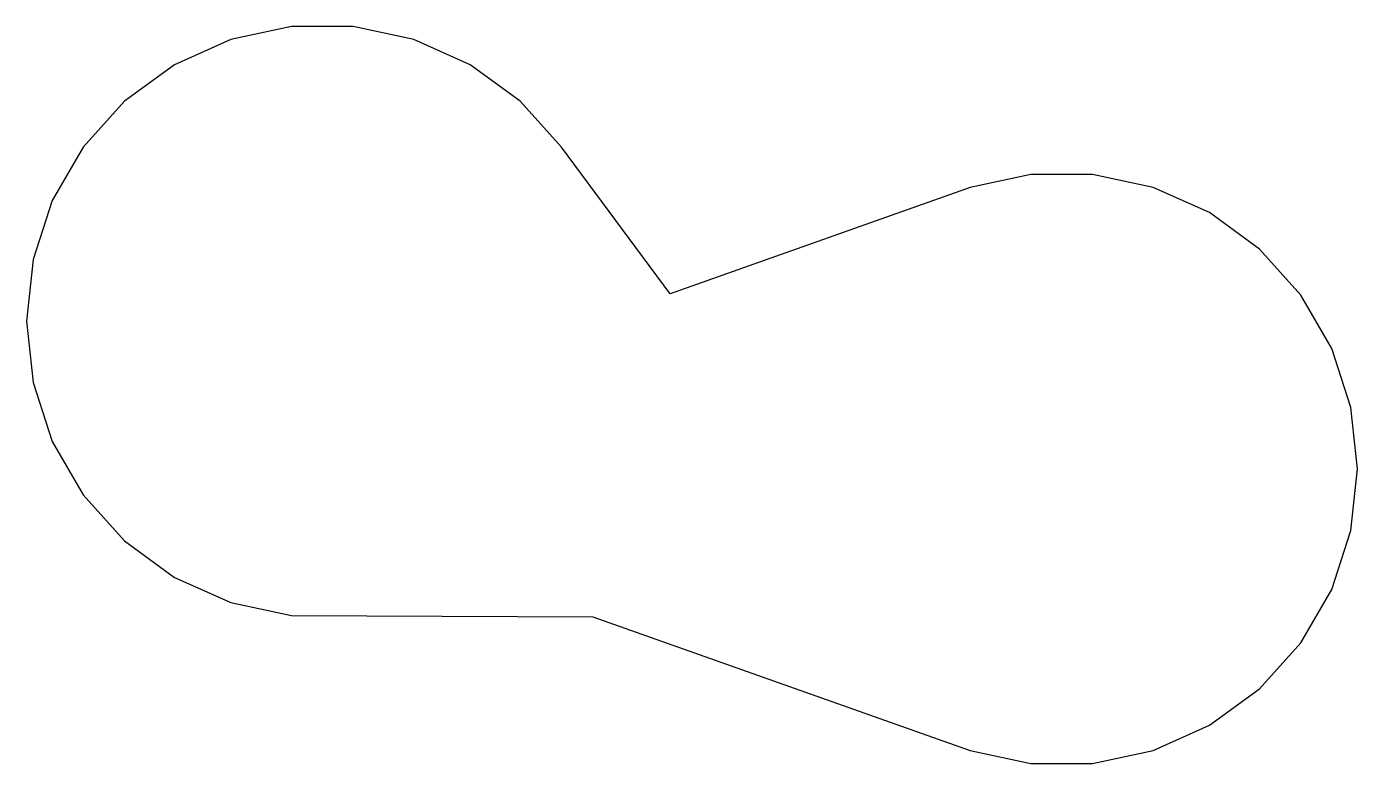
# Model space of a CAD drawing. Header units: metres. Extents: x -20 to 25, y -9.9 to 14.9.
import ezdxf

# ---------------------------------------------------------------- set-up
doc = ezdxf.new("R2010")
doc.units = ezdxf.units.M

msp = doc.modelspace()

# ---------------------------------------------------------------- linework, layer by layer
for p, q in [((-11.0453, 14.9452), (-13.0902, 14.5106)), ((-8.95471, 14.9452), (-11.0453, 14.9452)), ((-6.90982, 14.5106), (-8.95471, 14.9452)), ((-13.0902, 14.5106), (-15, 13.6602)), ((-5, 13.6602), (-6.90982, 14.5106)), ((-15, 13.6602), (-16.6913, 12.4314)), ((-3.30869, 12.4314), (-5, 13.6602)), ((-16.6913, 12.4314), (-18.0902, 10.8778)), ((-1.90982, 10.8778), (-3.30869, 12.4314)), ((-18.0902, 10.8778), (-19.1355, 9.06735)), ((1.76611, 5.92134), (-1.90982, 10.8778)), ((13.9547, 9.94521), (11.9098, 9.51056)), ((16.0453, 9.94521), (13.9547, 9.94521)), ((18.0902, 9.51056), (16.0453, 9.94521)), ((11.9098, 9.51056), (1.76611, 5.92134)), ((20, 8.66025), (18.0902, 9.51056)), ((-19.1355, 9.06735), (-19.7815, 7.07912)), ((21.6913, 7.43144), (20, 8.66025)), ((23.0902, 5.87784), (21.6913, 7.43144)), ((-19.7815, 7.07912), (-20, 5)), ((24.1355, 4.06735), (23.0902, 5.87784)), ((-20, 5), (-19.7815, 2.92087)), ((24.7815, 2.07912), (24.1355, 4.06735)), ((-19.7815, 2.92087), (-19.1355, 0.932632)), ((25, 0), (24.7815, 2.07912)), ((-19.1355, 0.932632), (-18.0902, -0.877838)), ((24.7815, -2.07912), (25, 0)), ((-18.0902, -0.877838), (-16.6913, -2.43144)), ((24.1355, -4.06735), (24.7815, -2.07912)), ((-16.6913, -2.43144), (-15, -3.66025)), ((-15, -3.66025), (-13.0902, -4.51056)), ((23.0902, -5.87784), (24.1355, -4.06735)), ((-13.0902, -4.51056), (-11.0453, -4.94521)), ((-11.0453, -4.94521), (-0.84964, -4.99579)), ((-0.84964, -4.99579), (11.9098, -9.51056)), ((21.6913, -7.43144), (23.0902, -5.87784)), ((20, -8.66025), (21.6913, -7.43144)), ((18.0902, -9.51056), (20, -8.66025)), ((11.9098, -9.51056), (13.9547, -9.94521)), ((16.0453, -9.94521), (18.0902, -9.51056)), ((13.9547, -9.94521), (16.0453, -9.94521))]:
    msp.add_line(p, q)

doc.saveas('drawing.dxf')
